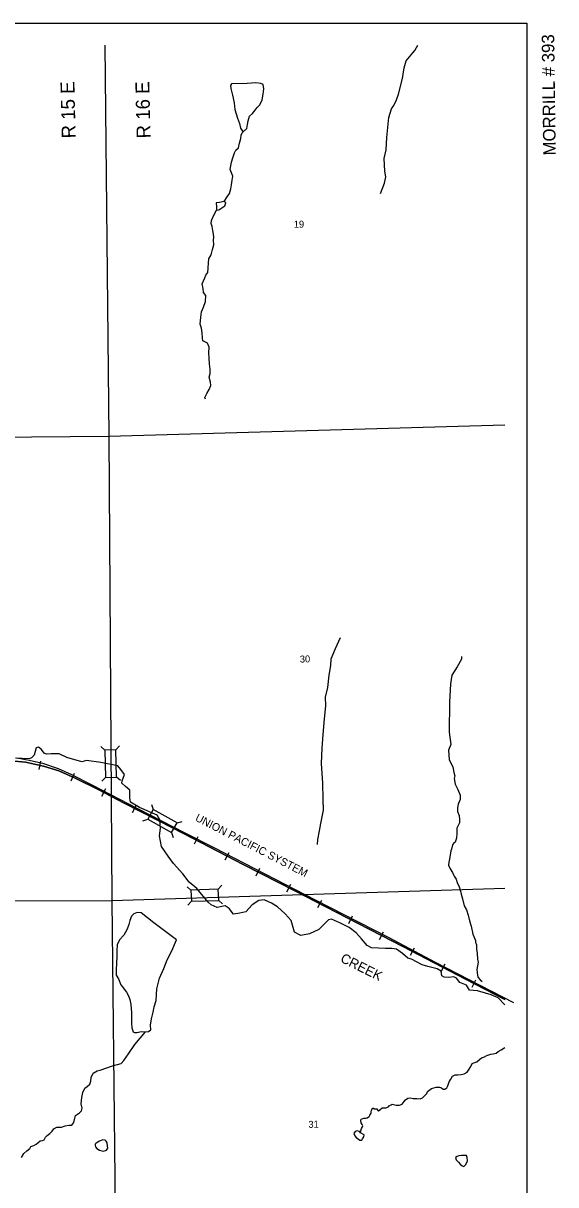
# Model space of a CAD drawing. Extents: x 120.53 to 124.96, y 98.04 to 101.98.
# Drawn here: x 123.323 to 124.473, y 99.472 to 101.982 of the extents above; entities that cross this region are included whole.
import ezdxf

# ---------------------------------------------------------------- set-up
doc = ezdxf.new("R2010")
doc.units = 0
for name, color, linetype in [('PL City Bridges', 7, 'Continuous'), ('PL City Lakes', 7, 'Continuous'), ('PL City Local Roads', 7, 'Continuous'), ('PL City Map Border', 7, 'Continuous'), ('PL City Railroads', 7, 'Continuous'), ('PL City Range and TWP Numbers', 7, 'Continuous'), ('PL City River and Creek Text', 7, 'Continuous'), ('PL City Rivers', 7, 'Continuous'), ('PL City Section Lines', 7, 'Continuous'), ('PL CITY TRIBUTARIES', 7, 'Continuous')]:
    doc.layers.add(name, color=color, linetype=linetype)

msp = doc.modelspace()

# ---------------------------------------------------------------- linework, layer by layer
at = {"layer": 'PL City Bridges'}
for p, q in [((123.4991, 100.4114), (123.4908, 100.419)), ((123.5232, 100.4119), (123.5307, 100.4202)), ((123.4929, 100.344), (123.5004, 100.3523)), ((123.5328, 100.3453), (123.5245, 100.3529)), ((123.6003, 100.2937), (123.6036, 100.283)), ((123.581, 100.2587), (123.5918, 100.262)), ((123.6551, 100.254), (123.6659, 100.2573)), ((123.6433, 100.2331), (123.6466, 100.2223)), ((123.6767, 100.116), (123.6851, 100.1085)), ((123.7442, 100.1106), (123.7517, 100.1191)), ((123.6785, 100.0761), (123.686, 100.0845)), ((123.7451, 100.0866), (123.7535, 100.0791))]:
    msp.add_line(p, q, dxfattribs=at)
for points in [[(123.4991, 100.4114), (123.5004, 100.3523), (123.5245, 100.3529), (123.5232, 100.4119), (123.4991, 100.4114)], [(123.6551, 100.254), (123.6036, 100.283), (123.5918, 100.262), (123.6433, 100.2331), (123.6551, 100.254)], [(123.7442, 100.1106), (123.6851, 100.1085), (123.686, 100.0845), (123.7451, 100.0866), (123.7442, 100.1106)]]:
    msp.add_lwpolyline(points, dxfattribs=at)
at = {"layer": 'PL City Lakes'}
for points in [[(123.7984, 101.7479), (123.8056, 101.7542), (123.807, 101.7626), (123.8084, 101.7709), (123.8119, 101.7806), (123.8181, 101.7863), (123.8238, 101.7941), (123.8284, 101.7997), (123.8341, 101.8054), (123.8391, 101.8165), (123.841, 101.8283), (123.8423, 101.8401), (123.8415, 101.849), (123.8361, 101.8517), (123.8255, 101.8528), (123.8069, 101.8516), (123.7724, 101.8507), (123.7704, 101.8472), (123.771, 101.841), (123.7746, 101.8259), (123.7782, 101.8095), (123.7796, 101.795), (123.786, 101.7765), (123.79, 101.7649), (123.7923, 101.7553), (123.7962, 101.7485)], [(123.74, 101.5779), (123.7453, 101.5788), (123.7521, 101.5831), (123.7583, 101.5874), (123.7603, 101.5936), (123.757, 101.5963), (123.7465, 101.5947), (123.7396, 101.5938), (123.7403, 101.5848)], [(123.6052, 100.0378), (123.5775, 100.0599), (123.569, 100.0604), (123.5616, 100.0574), (123.5564, 100.0525), (123.5535, 100.0427), (123.5511, 100.0344), (123.5476, 100.0246), (123.5399, 100.0113), (123.5306, 100.0014), (123.5261, 99.9903), (123.5254, 99.9778), (123.5252, 99.9654), (123.5244, 99.9516), (123.5233, 99.9356), (123.5235, 99.9253), (123.529, 99.9172), (123.5336, 99.9042), (123.5375, 99.8994), (123.5408, 99.8947), (123.5457, 99.8879), (123.5502, 99.8804), (123.553, 99.8722), (123.5554, 99.8619), (123.5564, 99.8433), (123.5564, 99.8212), (123.5572, 99.8109), (123.5606, 99.8027), (123.5633, 99.8014), (123.5686, 99.8008), (123.5787, 99.8031), (123.5867, 99.8026), (123.5936, 99.8035), (123.5988, 99.8071), (123.5975, 99.8167), (123.5998, 99.8306), (123.6037, 99.8452), (123.606, 99.8563), (123.6099, 99.8702), (123.6107, 99.8833), (123.6114, 99.8951), (123.6172, 99.9187), (123.6263, 99.9396), (123.6338, 99.9578), (123.6439, 99.9774), (123.6539, 100.0011)], [(124.0514, 99.5845), (124.0492, 99.5872), (124.0439, 99.5885), (124.0397, 99.587), (124.0371, 99.5828), (124.0388, 99.578), (124.0421, 99.5739), (124.047, 99.5706), (124.0502, 99.5686), (124.054, 99.5687), (124.056, 99.5715), (124.0586, 99.5757), (124.0595, 99.5799)], [(123.4874, 99.5661), (123.4801, 99.5618), (123.4785, 99.5597), (123.4781, 99.5569), (123.4787, 99.5541), (123.4819, 99.5508), (123.4879, 99.5468), (123.4927, 99.5455), (123.497, 99.5449), (123.5007, 99.5464), (123.5028, 99.5472), (123.5043, 99.5493), (123.5053, 99.5514), (123.5052, 99.5562), (123.504, 99.5624), (123.5023, 99.5665), (123.4996, 99.5685), (123.4948, 99.569)], [(124.2696, 99.5355), (124.2637, 99.5347), (124.26, 99.5332), (124.2564, 99.531), (124.2581, 99.5263), (124.263, 99.5209), (124.2668, 99.5168), (124.2712, 99.5128), (124.2749, 99.5115), (124.2791, 99.5157), (124.2826, 99.5241), (124.2819, 99.531), (124.2802, 99.5351)]]:
    msp.add_lwpolyline(points, close=True, dxfattribs=at)
at = {"layer": 'PL City Local Roads'}
for points in [[(123.4995, 101.9343), (123.5078, 101.0895), (123.5142, 100.0864), (123.5254, 99.0851), (123.5263, 98.1465)], [(121.4997, 101.0737), (122.5041, 101.0806), (123.5078, 101.0895), (124.3634, 101.1141)], [(122.2073, 100.0777), (122.3353, 100.0802), (122.5708, 100.0837), (122.7418, 100.0842), (123.5142, 100.0864), (124.3634, 100.1132)]]:
    msp.add_lwpolyline(points, dxfattribs=at)
at = {"layer": 'PL City Map Border'}
msp.add_lwpolyline([(120.5282, 98.0991), (120.5282, 101.9817), (124.4108, 101.9817), (124.4108, 98.0991), (120.5282, 98.0991)], dxfattribs=at)
at = {"layer": 'PL City Railroads'}
for p, q in [((123.3573, 100.3692), (123.3612, 100.3871)), ((123.4262, 100.3448), (123.4334, 100.3617)), ((123.4926, 100.3117), (123.5013, 100.3279)), ((123.5591, 100.2767), (123.5675, 100.2931)), ((123.6927, 100.2084), (123.7011, 100.2248)), ((123.7593, 100.174), (123.7677, 100.1903)), ((123.8259, 100.1396), (123.8343, 100.1559)), ((123.8926, 100.1053), (123.901, 100.1216)), ((123.9593, 100.0709), (123.9677, 100.0872)), ((124.0259, 100.0365), (124.0344, 100.0529)), ((124.0926, 100.0022), (124.101, 100.0185)), ((124.1592, 99.9678), (124.1677, 99.9841)), ((124.2258, 99.9332), (124.2343, 99.9495)), ((124.2924, 99.8987), (124.3008, 99.9151))]:
    msp.add_line(p, q, dxfattribs=at)
for points in [[(123.2966, 100.388), (123.3277, 100.3852), (123.3669, 100.3766), (123.3997, 100.3661), (123.4354, 100.3509), (123.4865, 100.3255), (123.5397, 100.297), (123.6156, 100.2583), (123.6688, 100.2312), (123.7983, 100.1643), (123.9112, 100.1062), (123.9989, 100.0609), (124.1429, 99.9867), (124.2782, 99.9165), (124.3634, 99.8727)], [(124.3634, 99.8727), (124.2782, 99.9165), (124.1429, 99.9867), (123.9989, 100.0609), (123.9112, 100.1062), (123.7983, 100.1643), (123.6688, 100.2312), (123.6156, 100.2583), (123.5397, 100.297), (123.4865, 100.3255), (123.4354, 100.3509), (123.3997, 100.3661), (123.3669, 100.3766), (123.3277, 100.3852), (123.2966, 100.388)], [(123.3094, 100.3942), (123.3357, 100.3894), (123.3646, 100.3829), (123.3983, 100.3715), (123.4274, 100.3583), (123.4726, 100.3355), (123.5697, 100.2853), (123.6716, 100.2328), (123.7357, 100.1998), (123.9534, 100.088), (124.1108, 100.0068)], [(124.1108, 100.0068), (124.2126, 99.9533), (124.3819, 99.8659)]]:
    msp.add_lwpolyline(points, dxfattribs=at)
at = {"layer": 'PL City Rivers'}
msp.add_lwpolyline([(124.3634, 99.8606), (124.349, 99.8761), (124.3338, 99.8824), (124.3217, 99.8859), (124.3041, 99.8914), (124.2869, 99.8925), (124.2803, 99.9031), (124.2662, 99.9093), (124.2584, 99.9183), (124.253, 99.921), (124.2424, 99.9198), (124.2323, 99.9206), (124.2268, 99.9238), (124.2256, 99.9335), (124.2171, 99.9386), (124.1968, 99.944), (124.1843, 99.9476), (124.1616, 99.9593), (124.1535, 99.9616), (124.1421, 99.9714), (124.1293, 99.9811), (124.1191, 99.9823), (124.1054, 99.9823), (124.0754, 99.984), (124.0659, 99.9889), (124.0533, 100.0034), (124.0423, 100.0167), (124.0271, 100.0279), (124.0083, 100.0375), (123.9889, 100.0456), (123.9819, 100.0447), (123.9742, 100.0368), (123.9614, 100.0237), (123.9415, 100.0139), (123.9225, 100.0104), (123.9088, 100.0182), (123.9016, 100.0433), (123.8886, 100.0571), (123.8723, 100.0727), (123.8594, 100.0806), (123.8436, 100.0877), (123.8319, 100.0865), (123.8172, 100.0771), (123.8034, 100.0615), (123.7906, 100.0589), (123.777, 100.0566), (123.7675, 100.0687), (123.7593, 100.075), (123.742, 100.0715), (123.729, 100.0772), (123.7226, 100.0826), (123.6979, 100.1121), (123.6814, 100.1261), (123.6674, 100.1439), (123.6478, 100.1665), (123.6359, 100.1819), (123.6219, 100.2029), (123.617, 100.2262), (123.6192, 100.2422), (123.6177, 100.2603), (123.612, 100.2705), (123.5737, 100.2869), (123.5547, 100.2985), (123.5528, 100.3082), (123.5535, 100.3244), (123.5439, 100.3324), (123.5357, 100.3398), (123.5368, 100.3448), (123.5416, 100.3585), (123.5339, 100.3692), (123.5275, 100.3769), (123.4908, 100.3847), (123.4599, 100.3889), (123.4492, 100.386), (123.4168, 100.3954), (123.4007, 100.4031), (123.3834, 100.4031), (123.3729, 100.4022), (123.3678, 100.4046), (123.3624, 100.4122), (123.3561, 100.4178), (123.3508, 100.4159), (123.3468, 100.4003), (123.3409, 100.3948), (123.3354, 100.3925), (123.3062, 100.394)], dxfattribs=at)
at = {"layer": 'PL CITY TRIBUTARIES'}
for points in [[(124.0945, 101.6138), (124.1035, 101.6362), (124.1064, 101.65), (124.1039, 101.6617), (124.1022, 101.6893), (124.1065, 101.708), (124.1084, 101.735), (124.1127, 101.7779), (124.1186, 101.7967), (124.1232, 101.8037), (124.1292, 101.8163), (124.1337, 101.8282), (124.1419, 101.8622), (124.1455, 101.8851), (124.1499, 101.9004), (124.1644, 101.918), (124.1685, 101.9229), (124.1721, 101.9292), (124.175, 101.9343)], [(123.757, 101.5963), (123.7637, 101.6068), (123.7683, 101.6139), (123.7712, 101.6236), (123.7726, 101.6326), (123.7745, 101.6423), (123.7753, 101.6513), (123.7725, 101.6581), (123.7702, 101.6657), (123.771, 101.6733), (123.773, 101.6816), (123.7759, 101.6907), (123.7793, 101.7018), (123.7819, 101.7074), (123.7881, 101.7124), (123.79, 101.7228), (123.7929, 101.7325), (123.7933, 101.7401), (123.7958, 101.745), (123.7984, 101.7479)], [(123.7163, 101.1693), (123.7152, 101.1728), (123.7192, 101.1818), (123.7243, 101.1902), (123.7278, 101.1993), (123.7276, 101.2062), (123.7247, 101.2172), (123.7266, 101.2248), (123.7269, 101.2345), (123.7255, 101.2455), (123.7242, 101.2579), (123.7239, 101.2696), (123.7246, 101.2821), (123.7207, 101.2903), (123.7164, 101.2929), (123.7105, 101.2955), (123.7098, 101.301), (123.7095, 101.3128), (123.7076, 101.3231), (123.7053, 101.3313), (123.7065, 101.3465), (123.7083, 101.3583), (123.7123, 101.3681), (123.7163, 101.3806), (123.717, 101.3937), (123.7126, 101.3998), (123.7113, 101.4088), (123.7095, 101.4184), (123.7125, 101.4254), (123.715, 101.4316), (123.7175, 101.4372), (123.7216, 101.4428), (123.7224, 101.4525), (123.7232, 101.4643), (123.724, 101.4726), (123.7291, 101.481), (123.732, 101.4928), (123.7344, 101.5032), (123.7342, 101.5129), (123.7345, 101.5198), (123.7339, 101.526), (123.7321, 101.5342), (123.7308, 101.5425), (123.729, 101.5487), (123.7299, 101.5556), (123.7344, 101.5667), (123.74, 101.5779)], [(124.0073, 100.6541), (123.9968, 100.6297), (123.9872, 100.608), (123.9865, 100.5942), (123.9833, 100.5734), (123.9803, 100.5464), (123.9749, 100.5256), (123.976, 100.507), (123.973, 100.4786), (123.9701, 100.4447), (123.9682, 100.4156), (123.9664, 100.3825), (123.9696, 100.3397), (123.9699, 100.3052), (123.9705, 100.2811), (123.9649, 100.2526), (123.9621, 100.2367), (123.9588, 100.218), (123.9581, 100.2069)], [(124.2692, 100.6138), (124.2694, 100.6076), (124.2603, 100.5908), (124.2485, 100.5733), (124.2458, 100.5546), (124.2436, 100.5145), (124.2431, 100.4502), (124.2465, 100.4234), (124.2415, 100.4109), (124.243, 100.3902), (124.2509, 100.3752), (124.2528, 100.3628), (124.2551, 100.3553), (124.2536, 100.3497), (124.2561, 100.3374), (124.2617, 100.3258), (124.2663, 100.3135), (124.267, 100.3045), (124.2625, 100.2947), (124.2606, 100.2864), (124.2608, 100.2788), (124.2642, 100.2699), (124.2649, 100.261), (124.2651, 100.2541), (124.2595, 100.2429), (124.2598, 100.2311), (124.2585, 100.2207), (124.2561, 100.2124), (124.2524, 100.2095), (124.2498, 100.2067), (124.248, 100.197), (124.2464, 100.1935), (124.2437, 100.1755), (124.2423, 100.1693), (124.2414, 100.1623), (124.2448, 100.1548), (124.2503, 100.1467), (124.252, 100.1419), (124.2537, 100.1392), (124.2581, 100.1324), (124.2599, 100.1255), (124.2644, 100.116), (124.2673, 100.1064), (124.269, 100.1002), (124.2714, 100.0899), (124.275, 100.0748), (124.28, 100.066), (124.284, 100.0543), (124.287, 100.042), (124.2904, 100.031), (124.2941, 100.0132), (124.2997, 99.9995), (124.2998, 99.9961), (124.3016, 99.9906), (124.3018, 99.9816), (124.3036, 99.972), (124.304, 99.9596), (124.3052, 99.9527), (124.3038, 99.9451), (124.3024, 99.9374), (124.3031, 99.9299), (124.305, 99.9203), (124.3099, 99.9149), (124.3142, 99.9115)], [(123.3193, 99.5308), (123.3244, 99.5399), (123.3306, 99.5456), (123.3374, 99.5506), (123.3394, 99.5548), (123.3457, 99.557), (123.351, 99.5599), (123.3546, 99.5627), (123.3598, 99.567), (123.3646, 99.5678), (123.3683, 99.5693), (123.3713, 99.5749), (123.3749, 99.5784), (123.3801, 99.5827), (123.3853, 99.5877), (123.3889, 99.5926), (123.3958, 99.5962), (123.4058, 99.5965), (123.4132, 99.5994), (123.4211, 99.601), (123.4281, 99.6012), (123.4322, 99.6068), (123.4341, 99.6158), (123.436, 99.6221), (123.4444, 99.6278), (123.4491, 99.6321), (123.45, 99.6376), (123.4482, 99.6473), (123.4494, 99.6604), (123.4513, 99.6715), (123.4558, 99.6806), (123.461, 99.6842), (123.4667, 99.6898), (123.4687, 99.6961), (123.4696, 99.7037), (123.4741, 99.7135), (123.4825, 99.7179), (123.4894, 99.7194), (123.5157, 99.729), (123.5342, 99.7343), (123.5399, 99.7407), (123.5501, 99.7548), (123.564, 99.7751), (123.5867, 99.8026)], [(124.0514, 99.5845), (124.0519, 99.5887), (124.0533, 99.5935), (124.0559, 99.5971), (124.0564, 99.5991), (124.0547, 99.6026), (124.053, 99.606), (124.0518, 99.6108), (124.0528, 99.6136), (124.0549, 99.6143), (124.0586, 99.6158), (124.0629, 99.6159), (124.066, 99.6166), (124.0686, 99.6188), (124.0707, 99.6195), (124.0717, 99.6223), (124.0743, 99.6265), (124.0742, 99.6286), (124.0752, 99.6334), (124.0777, 99.6383), (124.081, 99.6364), (124.0868, 99.6358), (124.0885, 99.6324), (124.0901, 99.6318), (124.0932, 99.6339), (124.0984, 99.6382), (124.1059, 99.6384), (124.1122, 99.6406), (124.1143, 99.6434), (124.1174, 99.6449), (124.12, 99.6463), (124.1281, 99.6438), (124.1355, 99.644), (124.1413, 99.6462), (124.1454, 99.6518), (124.1485, 99.6553), (124.1537, 99.6589), (124.1585, 99.6597), (124.1654, 99.6585), (124.1686, 99.6586), (124.1739, 99.6587), (124.1803, 99.6575), (124.1856, 99.6597), (124.1887, 99.6633), (124.1944, 99.6696), (124.1964, 99.6738), (124.2047, 99.6802), (124.2148, 99.6832), (124.2217, 99.6827), (124.226, 99.6815), (124.2298, 99.6788), (124.2335, 99.6789), (124.2377, 99.6818), (124.2397, 99.6859), (124.2427, 99.6943), (124.2468, 99.6999), (124.2503, 99.7069), (124.2561, 99.7098), (124.2619, 99.7093), (124.2688, 99.7102), (124.2752, 99.7117), (124.282, 99.7153), (124.2861, 99.7216), (124.2896, 99.7279), (124.2927, 99.7342), (124.2964, 99.7357), (124.3027, 99.7379), (124.3084, 99.7429), (124.3126, 99.7465), (124.3194, 99.7487), (124.3241, 99.7516), (124.3326, 99.7539), (124.3379, 99.7547), (124.3442, 99.7563), (124.3489, 99.7598), (124.3552, 99.7634), (124.3634, 99.7686)]]:
    msp.add_lwpolyline(points, dxfattribs=at)

# ---------------------------------------------------------------- texts
at = {"layer": 'PL City Map Border'}
msp.add_text('MORRILL # 393', height=0.0271, rotation=90.7639, dxfattribs=at).set_placement((124.4732, 101.6961))
at = {"layer": 'PL City Railroads'}
msp.add_text('UNION PACIFIC SYSTEM', height=0.017, rotation=332.746, dxfattribs=at).set_placement((123.6928, 100.2595))
at = {"layer": 'PL City Range and TWP Numbers'}
for s, rotation, p in [('R 15 E', 91.3982, (123.4363, 101.7332)), ('R 16 E', 91.4089, (123.5981, 101.7332))]:
    msp.add_text(s, height=0.0301, rotation=rotation, dxfattribs=at).set_placement(p)
at = {"layer": 'PL City River and Creek Text'}
msp.add_text('CREEK', height=0.0208, rotation=333.4497, dxfattribs=at).set_placement((124.0062, 99.9547))
at = {"layer": 'PL City Section Lines'}
for s, rotation, p in [('19', 1.475, (123.9075, 101.5396)), ('30', 1.4573, (123.9205, 100.6003)), ('31', 1.4543, (123.9391, 99.595))]:
    msp.add_text(s, height=0.015, rotation=rotation, dxfattribs=at).set_placement(p)

doc.saveas('drawing.dxf')
